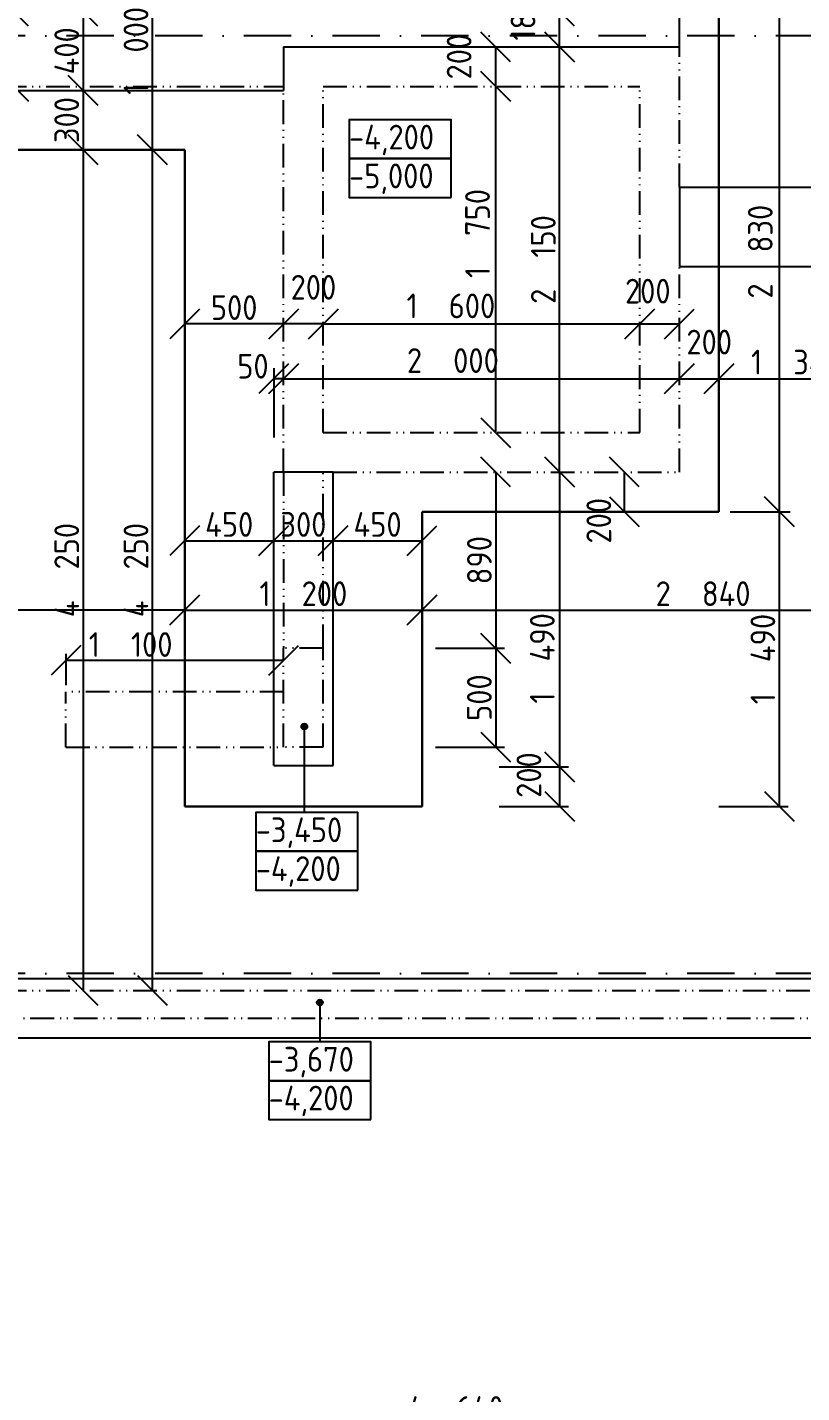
# Model space of a CAD drawing. Extents: x 4511820 to 5180432, y -1526536 to -944957.
# Drawn here: x 5130707 to 5134621, y -1447002 to -1440099 of the extents above; entities that cross this region are included whole.
import ezdxf

# ---------------------------------------------------------------- set-up
doc = ezdxf.new("R2010")
doc.units = 0
doc.header["$MEASUREMENT"] = 0
doc.linetypes.add('ACAD_ISO12W100', pattern=[22, 12, -3, 0.5, -3, 0.5, -3])
doc.linetypes.add('BODKOCIARKOVANA_3', pattern=[5.6, 3, -1.3, 0, -1.3])
doc.layers.get('0').update_dxf_attribs({"linetype": 'CONTINUOUS'})
doc.layers.get('Defpoints').update_dxf_attribs({"color": 61, "linetype": 'CONTINUOUS'})
for name, color, linetype in [('KÓTY', 4, 'CONTINUOUS'), ('MÚRY', 1, 'CONTINUOUS'), ('osi', 253, 'CONTINUOUS'), ('TENKÁ', 7, 'CONTINUOUS')]:
    doc.layers.add(name, color=color, linetype=linetype)
doc.styles.add('STYLE1', font='isocp.shx')
doc.dimstyles.new('STANDARD-50', dxfattribs={"dimtxt": 125, "dimasz": 150, "dimexe": 10, "dimexo": 200, "dimgap": 20, "dimtad": 1, "dimdsep": 46, "dimlunit": 6, "dimtxsty": 'STYLE1', "dimblk1": 'OBLIQUE', "dimblk2": 'OBLIQUE', "dimsah": 1, "dimcen": 2.5, "dimse1": 1, "dimse2": 1, "dimadec": 0, "dimazin": 0, "dimtfac": 1, "dimtmove": 1, "dimatfit": 3, "dimldrblk": 'OBLIQUE', "dimfxl": 1, "dimtolj": 1, "dimtzin": 0, "dimarcsym": 0})

# ---------------------------------------------------------------- blocks, each defined once
blk = doc.blocks.new('_OBLIQUE')
at = {"color": 0, "linetype": 'ByBlock'}
blk.add_line((-0.5, -0.5), (0.5, 0.5), dxfattribs=at)
blk = doc.blocks.new('*D37881')
at = {"layer": 'Defpoints', "color": 0}
for p in [(5133397.5, -1440198), (5133397.5, -1440198), (5133397.5, -1442348)]:
    blk.add_point(p, dxfattribs=at)
at = {"layer": 'KÓTY', "color": 0, "lineweight": -2}
blk.add_line((5133397.5, -1442348), (5133397.5, -1440198), dxfattribs=at)
at = {"layer": 'KÓTY', "color": 0, "linetype": 'ByBlock', "lineweight": -2, "xscale": 150, "yscale": 150, "zscale": 150}
for p, rotation in [((5133397.5, -1440198), 90), ((5133397.5, -1442348), 270)]:
    blk.add_blockref('_OBLIQUE', p, dxfattribs=dict(at, rotation=rotation))
at = {"layer": 'KÓTY', "color": 0, "insert": (5133315, -1441273), "char_height": 125, "attachment_point": 5, "rotation": 90, "style": 'STYLE1'}
blk.add_mtext('\\A1;2ﾠ150', dxfattribs=at)
blk = doc.blocks.new('*D37882')
at = {"layer": 'Defpoints', "color": 0}
for p in [(5133397.5, -1440018), (5133397.5, -1440018), (5133397.5, -1440198)]:
    blk.add_point(p, dxfattribs=at)
at = {"layer": 'KÓTY', "color": 0, "lineweight": -2}
blk.add_line((5133397.5, -1440198), (5133397.5, -1440018), dxfattribs=at)
at = {"layer": 'KÓTY', "color": 0, "linetype": 'ByBlock', "lineweight": -2, "xscale": 150, "yscale": 150, "zscale": 150}
for p, rotation in [((5133397.5, -1440018), 90), ((5133397.5, -1440198), 270)]:
    blk.add_blockref('_OBLIQUE', p, dxfattribs=dict(at, rotation=rotation))
at = {"layer": 'KÓTY', "color": 0, "insert": (5133212.5, -1440057.2), "char_height": 125, "attachment_point": 5, "rotation": 90, "style": 'STYLE1'}
blk.add_mtext('\\A1;180', dxfattribs=at)
blk = doc.blocks.new('*D37883')
at = {"layer": 'Defpoints', "color": 0}
for p in [(5133074.5, -1440398), (5133074.5, -1440398), (5133074.5, -1442148)]:
    blk.add_point(p, dxfattribs=at)
at = {"layer": 'KÓTY', "color": 0, "lineweight": -2}
blk.add_line((5133074.5, -1442148), (5133074.5, -1440398), dxfattribs=at)
at = {"layer": 'KÓTY', "color": 0, "linetype": 'ByBlock', "lineweight": -2, "xscale": 150, "yscale": 150, "zscale": 150}
for p, rotation in [((5133074.5, -1440398), 90), ((5133074.5, -1442148), 270)]:
    blk.add_blockref('_OBLIQUE', p, dxfattribs=dict(at, rotation=rotation))
at = {"layer": 'KÓTY', "color": 0, "insert": (5132982.5, -1441141.5), "char_height": 125, "attachment_point": 5, "rotation": 90, "style": 'STYLE1'}
blk.add_mtext('\\A1;1ﾠ750', dxfattribs=at)
blk = doc.blocks.new('*D37884')
at = {"layer": 'Defpoints', "color": 0}
for p in [(5133074.5, -1440198), (5133074.5, -1440198), (5133074.5, -1440398)]:
    blk.add_point(p, dxfattribs=at)
at = {"layer": 'KÓTY', "color": 0, "lineweight": -2}
blk.add_line((5133074.5, -1440398), (5133074.5, -1440198), dxfattribs=at)
at = {"layer": 'KÓTY', "color": 0, "linetype": 'ByBlock', "lineweight": -2, "xscale": 150, "yscale": 150, "zscale": 150}
for p, rotation in [((5133074.5, -1440198), 90), ((5133074.5, -1440398), 270)]:
    blk.add_blockref('_OBLIQUE', p, dxfattribs=dict(at, rotation=rotation))
at = {"layer": 'KÓTY', "color": 0, "insert": (5132889.5, -1440247.2), "char_height": 125, "attachment_point": 5, "rotation": 90, "style": 'STYLE1'}
blk.add_mtext('\\A1;200', dxfattribs=at)
blk = doc.blocks.new('*D37885')
at = {"layer": 'Defpoints', "color": 0}
for p in [(5132002.5, -1441598.5), (5132002.5, -1441875.5), (5132202.5, -1441875.5)]:
    blk.add_point(p, dxfattribs=at)
at = {"layer": 'KÓTY', "color": 0, "lineweight": -2}
blk.add_line((5132202.5, -1441598.5), (5132002.5, -1441598.5), dxfattribs=at)
at = {"layer": 'KÓTY', "color": 0, "linetype": 'ByBlock', "lineweight": -2, "xscale": 150, "yscale": 150, "zscale": 150, "rotation": 180}
blk.add_blockref('_OBLIQUE', (5132002.5, -1441598.5), dxfattribs=at)
at = {"layer": 'KÓTY', "color": 0, "linetype": 'ByBlock', "lineweight": -2, "xscale": 150, "yscale": 150, "zscale": 150}
blk.add_blockref('_OBLIQUE', (5132202.5, -1441598.5), dxfattribs=at)
at = {"layer": 'KÓTY', "color": 0, "insert": (5132153.3, -1441413.5), "char_height": 125, "attachment_point": 5, "style": 'STYLE1'}
blk.add_mtext('\\A1;200', dxfattribs=at)
blk = doc.blocks.new('*D37886')
at = {"layer": 'Defpoints', "color": 0}
for p in [(5132202.5, -1441598.5), (5133802.5, -1441598.5), (5133802.5, -1441598.5)]:
    blk.add_point(p, dxfattribs=at)
at = {"layer": 'KÓTY', "color": 0, "lineweight": -2}
blk.add_line((5132202.5, -1441598.5), (5133802.5, -1441598.5), dxfattribs=at)
at = {"layer": 'KÓTY', "color": 0, "linetype": 'ByBlock', "lineweight": -2, "xscale": 150, "yscale": 150, "zscale": 150, "rotation": 180}
blk.add_blockref('_OBLIQUE', (5132202.5, -1441598.5), dxfattribs=at)
at = {"layer": 'KÓTY', "color": 0, "linetype": 'ByBlock', "lineweight": -2, "xscale": 150, "yscale": 150, "zscale": 150}
blk.add_blockref('_OBLIQUE', (5133802.5, -1441598.5), dxfattribs=at)
at = {"layer": 'KÓTY', "color": 0, "insert": (5132848, -1441507.5), "char_height": 125, "attachment_point": 5, "style": 'STYLE1'}
blk.add_mtext('\\A1;1ﾠ600', dxfattribs=at)
blk = doc.blocks.new('*D37887')
at = {"layer": 'Defpoints', "color": 0}
for p in [(5133802.5, -1441598.5), (5134002.5, -1441598.5), (5134002.5, -1441598.5)]:
    blk.add_point(p, dxfattribs=at)
at = {"layer": 'KÓTY', "color": 0, "lineweight": -2}
blk.add_line((5133802.5, -1441598.5), (5134002.5, -1441598.5), dxfattribs=at)
at = {"layer": 'KÓTY', "color": 0, "linetype": 'ByBlock', "lineweight": -2, "xscale": 150, "yscale": 150, "zscale": 150, "rotation": 180}
blk.add_blockref('_OBLIQUE', (5133802.5, -1441598.5), dxfattribs=at)
at = {"layer": 'KÓTY', "color": 0, "linetype": 'ByBlock', "lineweight": -2, "xscale": 150, "yscale": 150, "zscale": 150}
blk.add_blockref('_OBLIQUE', (5134002.5, -1441598.5), dxfattribs=at)
at = {"layer": 'KÓTY', "color": 0, "insert": (5133843, -1441433), "char_height": 125, "attachment_point": 5, "style": 'STYLE1'}
blk.add_mtext('\\A1;200', dxfattribs=at)
blk = doc.blocks.new('*D37888')
at = {"layer": 'Defpoints', "color": 0}
for p in [(5132002.5, -1441598.5), (5134002.5, -1441598.5), (5134002.5, -1441875.5)]:
    blk.add_point(p, dxfattribs=at)
at = {"layer": 'KÓTY', "color": 0, "lineweight": -2}
blk.add_line((5132002.5, -1441875.5), (5134002.5, -1441875.5), dxfattribs=at)
at = {"layer": 'KÓTY', "color": 0, "linetype": 'ByBlock', "lineweight": -2, "xscale": 150, "yscale": 150, "zscale": 150, "rotation": 180}
blk.add_blockref('_OBLIQUE', (5132002.5, -1441875.5), dxfattribs=at)
at = {"layer": 'KÓTY', "color": 0, "linetype": 'ByBlock', "lineweight": -2, "xscale": 150, "yscale": 150, "zscale": 150}
blk.add_blockref('_OBLIQUE', (5134002.5, -1441875.5), dxfattribs=at)
at = {"layer": 'KÓTY', "color": 0, "insert": (5132858, -1441784), "char_height": 125, "attachment_point": 5, "style": 'STYLE1'}
blk.add_mtext('\\A1;2ﾠ000', dxfattribs=at)
blk = doc.blocks.new('*D37889')
at = {"layer": 'Defpoints', "color": 0}
for p in [(5131502.5, -1441598.5), (5131502.5, -1441598.5), (5132002.5, -1441598.5)]:
    blk.add_point(p, dxfattribs=at)
at = {"layer": 'KÓTY', "color": 0, "lineweight": -2}
blk.add_line((5132002.5, -1441598.5), (5131502.5, -1441598.5), dxfattribs=at)
at = {"layer": 'KÓTY', "color": 0, "linetype": 'ByBlock', "lineweight": -2, "xscale": 150, "yscale": 150, "zscale": 150, "rotation": 180}
blk.add_blockref('_OBLIQUE', (5131502.5, -1441598.5), dxfattribs=at)
at = {"layer": 'KÓTY', "color": 0, "linetype": 'ByBlock', "lineweight": -2, "xscale": 150, "yscale": 150, "zscale": 150}
blk.add_blockref('_OBLIQUE', (5132002.5, -1441598.5), dxfattribs=at)
at = {"layer": 'KÓTY', "color": 0, "insert": (5131752.5, -1441516), "char_height": 125, "attachment_point": 5, "style": 'STYLE1'}
blk.add_mtext('\\A1;500', dxfattribs=at)
blk = doc.blocks.new('*D37890')
at = {"layer": 'Defpoints', "color": 0}
for p in [(5134002.5, -1441875.5), (5134202.5, -1441875.5), (5134202.5, -1441875.5)]:
    blk.add_point(p, dxfattribs=at)
at = {"layer": 'KÓTY', "color": 0, "lineweight": -2}
blk.add_line((5134002.5, -1441875.5), (5134202.5, -1441875.5), dxfattribs=at)
at = {"layer": 'KÓTY', "color": 0, "linetype": 'ByBlock', "lineweight": -2, "xscale": 150, "yscale": 150, "zscale": 150, "rotation": 180}
blk.add_blockref('_OBLIQUE', (5134002.5, -1441875.5), dxfattribs=at)
at = {"layer": 'KÓTY', "color": 0, "linetype": 'ByBlock', "lineweight": -2, "xscale": 150, "yscale": 150, "zscale": 150}
blk.add_blockref('_OBLIQUE', (5134202.5, -1441875.5), dxfattribs=at)
at = {"layer": 'KÓTY', "color": 0, "insert": (5134153.3, -1441690.5), "char_height": 125, "attachment_point": 5, "style": 'STYLE1'}
blk.add_mtext('\\A1;200', dxfattribs=at)
blk = doc.blocks.new('*D37891')
at = {"layer": 'Defpoints', "color": 0}
for p in [(5131952.5, -1441875.5), (5131952.5, -1442348), (5132002.5, -1442348)]:
    blk.add_point(p, dxfattribs=at)
at = {"layer": 'KÓTY', "color": 0, "lineweight": -2}
blk.add_line((5132002.5, -1441875.5), (5131952.5, -1441875.5), dxfattribs=at)
at = {"layer": 'KÓTY', "color": 0, "linetype": 'ByBlock', "lineweight": -2, "xscale": 150, "yscale": 150, "zscale": 150, "rotation": 180}
blk.add_blockref('_OBLIQUE', (5131952.5, -1441875.5), dxfattribs=at)
at = {"layer": 'KÓTY', "color": 0, "linetype": 'ByBlock', "lineweight": -2, "xscale": 150, "yscale": 150, "zscale": 150}
blk.add_blockref('_OBLIQUE', (5132002.5, -1441875.5), dxfattribs=at)
at = {"layer": 'KÓTY', "color": 0, "insert": (5131847.5, -1441812.5), "char_height": 125, "attachment_point": 5, "style": 'STYLE1'}
blk.add_mtext('\\A1;50', dxfattribs=at)
blk = doc.blocks.new('*D37917')
at = {"layer": 'Defpoints', "color": 0}
for p in [(5130552.5, -1445983), (5135192.5, -1445983), (5135192.5, -1447164.5)]:
    blk.add_point(p, dxfattribs=at)
at = {"layer": 'KÓTY', "color": 0, "lineweight": -2}
blk.add_line((5130552.5, -1447164.5), (5135192.5, -1447164.5), dxfattribs=at)
at = {"layer": 'KÓTY', "color": 0, "linetype": 'ByBlock', "lineweight": -2, "xscale": 150, "yscale": 150, "zscale": 150, "rotation": 180}
blk.add_blockref('_OBLIQUE', (5130552.5, -1447164.5), dxfattribs=at)
at = {"layer": 'KÓTY', "color": 0, "linetype": 'ByBlock', "lineweight": -2, "xscale": 150, "yscale": 150, "zscale": 150}
blk.add_blockref('_OBLIQUE', (5135192.5, -1447164.5), dxfattribs=at)
at = {"layer": 'KÓTY', "color": 0, "insert": (5132872.5, -1447082), "char_height": 125, "attachment_point": 5, "style": 'STYLE1'}
blk.add_mtext('\\A1;4ﾠ640', dxfattribs=at)
blk = doc.blocks.new('*D37931')
at = {"layer": 'Defpoints', "color": 0}
for p in [(5132702.5, -1443045), (5131502.5, -1444038), (5132702.5, -1444038)]:
    blk.add_point(p, dxfattribs=at)
at = {"layer": 'KÓTY', "color": 0, "lineweight": -2}
blk.add_line((5131502.5, -1443045), (5132702.5, -1443045), dxfattribs=at)
at = {"layer": 'KÓTY', "color": 0, "linetype": 'ByBlock', "lineweight": -2, "xscale": 150, "yscale": 150, "zscale": 150, "rotation": 180}
blk.add_blockref('_OBLIQUE', (5131502.5, -1443045), dxfattribs=at)
at = {"layer": 'KÓTY', "color": 0, "linetype": 'ByBlock', "lineweight": -2, "xscale": 150, "yscale": 150, "zscale": 150}
blk.add_blockref('_OBLIQUE', (5132702.5, -1443045), dxfattribs=at)
at = {"layer": 'KÓTY', "color": 0, "insert": (5132102.5, -1442962.5), "char_height": 125, "attachment_point": 5, "style": 'STYLE1'}
blk.add_mtext('\\A1;1ﾠ200', dxfattribs=at)
blk = doc.blocks.new('*D37932')
at = {"layer": 'Defpoints', "color": 0}
for p in [(5130002.5, -1443045), (5130002.5, -1443458), (5131502.5, -1443458)]:
    blk.add_point(p, dxfattribs=at)
at = {"layer": 'KÓTY', "color": 0, "lineweight": -2}
blk.add_line((5131502.5, -1443045), (5130002.5, -1443045), dxfattribs=at)
at = {"layer": 'KÓTY', "color": 0, "linetype": 'ByBlock', "lineweight": -2, "xscale": 150, "yscale": 150, "zscale": 150, "rotation": 180}
blk.add_blockref('_OBLIQUE', (5130002.5, -1443045), dxfattribs=at)
at = {"layer": 'KÓTY', "color": 0, "linetype": 'ByBlock', "lineweight": -2, "xscale": 150, "yscale": 150, "zscale": 150}
blk.add_blockref('_OBLIQUE', (5131502.5, -1443045), dxfattribs=at)
at = {"layer": 'KÓTY', "color": 0, "insert": (5130429.5, -1442940), "char_height": 125, "attachment_point": 5, "style": 'STYLE1'}
blk.add_mtext('\\A1;1ﾠ500', dxfattribs=at)
blk = doc.blocks.new('*D37933')
at = {"layer": 'Defpoints', "color": 0}
for p in [(5132702.5, -1443045), (5135542.5, -1443045), (5135542.5, -1443045)]:
    blk.add_point(p, dxfattribs=at)
at = {"layer": 'KÓTY', "color": 0, "lineweight": -2}
blk.add_line((5132702.5, -1443045), (5135542.5, -1443045), dxfattribs=at)
at = {"layer": 'KÓTY', "color": 0, "linetype": 'ByBlock', "lineweight": -2, "xscale": 150, "yscale": 150, "zscale": 150, "rotation": 180}
blk.add_blockref('_OBLIQUE', (5132702.5, -1443045), dxfattribs=at)
at = {"layer": 'KÓTY', "color": 0, "linetype": 'ByBlock', "lineweight": -2, "xscale": 150, "yscale": 150, "zscale": 150}
blk.add_blockref('_OBLIQUE', (5135542.5, -1443045), dxfattribs=at)
at = {"layer": 'KÓTY', "color": 0, "insert": (5134122.5, -1442962.5), "char_height": 125, "attachment_point": 5, "style": 'STYLE1'}
blk.add_mtext('\\A1;2ﾠ840', dxfattribs=at)
blk = doc.blocks.new('*D37934')
at = {"layer": 'Defpoints', "color": 0}
for p in [(5131339, -1439718), (5131339, -1440718), (5131339, -1440718)]:
    blk.add_point(p, dxfattribs=at)
at = {"layer": 'KÓTY', "color": 0, "lineweight": -2}
blk.add_line((5131339, -1439718), (5131339, -1440718), dxfattribs=at)
at = {"layer": 'KÓTY', "color": 0, "linetype": 'ByBlock', "lineweight": -2, "xscale": 150, "yscale": 150, "zscale": 150}
for p, rotation in [((5131339, -1439718), 90), ((5131339, -1440718), 270)]:
    blk.add_blockref('_OBLIQUE', p, dxfattribs=dict(at, rotation=rotation))
at = {"layer": 'KÓTY', "color": 0, "insert": (5131256.5, -1440218), "char_height": 125, "attachment_point": 5, "rotation": 90, "style": 'STYLE1'}
blk.add_mtext('\\A1;1ﾠ000', dxfattribs=at)
blk = doc.blocks.new('*D37935')
at = {"layer": 'Defpoints', "color": 0}
for p in [(5131502.5, -1440718), (5131339, -1444968), (5131502.5, -1444968)]:
    blk.add_point(p, dxfattribs=at)
at = {"layer": 'KÓTY', "color": 0, "lineweight": -2}
blk.add_line((5131339, -1440718), (5131339, -1444968), dxfattribs=at)
at = {"layer": 'KÓTY', "color": 0, "linetype": 'ByBlock', "lineweight": -2, "xscale": 150, "yscale": 150, "zscale": 150}
for p, rotation in [((5131339, -1440718), 90), ((5131339, -1444968), 270)]:
    blk.add_blockref('_OBLIQUE', p, dxfattribs=dict(at, rotation=rotation))
at = {"layer": 'KÓTY', "color": 0, "insert": (5131256.5, -1442843), "char_height": 125, "attachment_point": 5, "rotation": 90, "style": 'STYLE1'}
blk.add_mtext('\\A1;4ﾠ250', dxfattribs=at)
blk = doc.blocks.new('*D37941')
at = {"layer": 'Defpoints', "color": 0}
for p in [(5134202.5, -1439718), (5134202.5, -1442548), (5134507, -1442548)]:
    blk.add_point(p, dxfattribs=at)
at = {"layer": 'KÓTY', "color": 0, "lineweight": -2}
blk.add_line((5134507, -1439718), (5134507, -1442548), dxfattribs=at)
at = {"layer": 'KÓTY', "color": 0, "linetype": 'ByBlock', "lineweight": -2, "xscale": 150, "yscale": 150, "zscale": 150}
for p, rotation in [((5134507, -1439718), 90), ((5134507, -1442548), 270)]:
    blk.add_blockref('_OBLIQUE', p, dxfattribs=dict(at, rotation=rotation))
at = {"layer": 'KÓTY', "color": 0, "insert": (5134411.5, -1441233.5), "char_height": 125, "attachment_point": 5, "rotation": 90, "style": 'STYLE1'}
blk.add_mtext('\\A1;2ﾠ830', dxfattribs=at)
blk = doc.blocks.new('*D37942')
at = {"layer": 'Defpoints', "color": 0}
for p in [(5134202.5, -1442548), (5132702.5, -1444038), (5134507, -1444038)]:
    blk.add_point(p, dxfattribs=at)
at = {"layer": 'KÓTY', "color": 0, "lineweight": -2}
blk.add_line((5134507, -1442548), (5134507, -1444038), dxfattribs=at)
at = {"layer": 'KÓTY', "color": 0, "linetype": 'ByBlock', "lineweight": -2, "xscale": 150, "yscale": 150, "zscale": 150}
for p, rotation in [((5134507, -1442548), 90), ((5134507, -1444038), 270)]:
    blk.add_blockref('_OBLIQUE', p, dxfattribs=dict(at, rotation=rotation))
at = {"layer": 'KÓTY', "color": 0, "insert": (5134424.5, -1443293), "char_height": 125, "attachment_point": 5, "rotation": 90, "style": 'STYLE1'}
blk.add_mtext('\\A1;1ﾠ490', dxfattribs=at)
blk = doc.blocks.new('*D37950')
at = {"layer": 'Defpoints', "color": 0}
for p in [(5130989, -1440018), (5130639, -1440398), (5130989, -1440398)]:
    blk.add_point(p, dxfattribs=at)
at = {"layer": 'KÓTY', "color": 0, "lineweight": -2}
blk.add_line((5130639, -1440018), (5130639, -1440398), dxfattribs=at)
at = {"layer": 'KÓTY', "color": 0, "linetype": 'ByBlock', "lineweight": -2, "xscale": 150, "yscale": 150, "zscale": 150}
for p, rotation in [((5130639, -1440018), 90), ((5130639, -1440398), 270)]:
    blk.add_blockref('_OBLIQUE', p, dxfattribs=dict(at, rotation=rotation))
at = {"layer": 'KÓTY', "color": 0, "insert": (5130556.5, -1440208), "char_height": 125, "attachment_point": 5, "rotation": 90, "style": 'STYLE1'}
blk.add_mtext('\\A1;380', dxfattribs=at)
blk = doc.blocks.new('*D37951')
at = {"layer": 'Defpoints', "color": 0}
for p in [(5130989, -1440018), (5130989, -1440418), (5130989, -1440418)]:
    blk.add_point(p, dxfattribs=at)
at = {"layer": 'KÓTY', "color": 0, "lineweight": -2}
blk.add_line((5130989, -1440018), (5130989, -1440418), dxfattribs=at)
at = {"layer": 'KÓTY', "color": 0, "linetype": 'ByBlock', "lineweight": -2, "xscale": 150, "yscale": 150, "zscale": 150}
for p, rotation in [((5130989, -1440018), 90), ((5130989, -1440418), 270)]:
    blk.add_blockref('_OBLIQUE', p, dxfattribs=dict(at, rotation=rotation))
at = {"layer": 'KÓTY', "color": 0, "insert": (5130906.5, -1440218), "char_height": 125, "attachment_point": 5, "rotation": 90, "style": 'STYLE1'}
blk.add_mtext('\\A1;400', dxfattribs=at)
blk = doc.blocks.new('*D37952')
at = {"layer": 'Defpoints', "color": 0}
for p in [(5130989, -1440418), (5130989, -1440718), (5130989, -1440718)]:
    blk.add_point(p, dxfattribs=at)
at = {"layer": 'KÓTY', "color": 0, "lineweight": -2}
blk.add_line((5130989, -1440418), (5130989, -1440718), dxfattribs=at)
at = {"layer": 'KÓTY', "color": 0, "linetype": 'ByBlock', "lineweight": -2, "xscale": 150, "yscale": 150, "zscale": 150}
for p, rotation in [((5130989, -1440418), 90), ((5130989, -1440718), 270)]:
    blk.add_blockref('_OBLIQUE', p, dxfattribs=dict(at, rotation=rotation))
at = {"layer": 'KÓTY', "color": 0, "insert": (5130906.5, -1440568), "char_height": 125, "attachment_point": 5, "rotation": 90, "style": 'STYLE1'}
blk.add_mtext('\\A1;300', dxfattribs=at)
blk = doc.blocks.new('*D37953')
at = {"layer": 'Defpoints', "color": 0}
for p in [(5131502.5, -1440718), (5130989, -1444968), (5131502.5, -1444968)]:
    blk.add_point(p, dxfattribs=at)
at = {"layer": 'KÓTY', "color": 0, "lineweight": -2}
blk.add_line((5130989, -1440718), (5130989, -1444968), dxfattribs=at)
at = {"layer": 'KÓTY', "color": 0, "linetype": 'ByBlock', "lineweight": -2, "xscale": 150, "yscale": 150, "zscale": 150}
for p, rotation in [((5130989, -1440718), 90), ((5130989, -1444968), 270)]:
    blk.add_blockref('_OBLIQUE', p, dxfattribs=dict(at, rotation=rotation))
at = {"layer": 'KÓTY', "color": 0, "insert": (5130906.5, -1442843), "char_height": 125, "attachment_point": 5, "rotation": 90, "style": 'STYLE1'}
blk.add_mtext('\\A1;4ﾠ250', dxfattribs=at)
blk = doc.blocks.new('*D37954')
at = {"layer": 'Defpoints', "color": 0}
for p in [(5131952.5, -1442695), (5131502.5, -1443045), (5131952.5, -1443045)]:
    blk.add_point(p, dxfattribs=at)
at = {"layer": 'KÓTY', "color": 0, "lineweight": -2}
blk.add_line((5131502.5, -1442695), (5131952.5, -1442695), dxfattribs=at)
at = {"layer": 'KÓTY', "color": 0, "linetype": 'ByBlock', "lineweight": -2, "xscale": 150, "yscale": 150, "zscale": 150, "rotation": 180}
blk.add_blockref('_OBLIQUE', (5131502.5, -1442695), dxfattribs=at)
at = {"layer": 'KÓTY', "color": 0, "linetype": 'ByBlock', "lineweight": -2, "xscale": 150, "yscale": 150, "zscale": 150}
blk.add_blockref('_OBLIQUE', (5131952.5, -1442695), dxfattribs=at)
at = {"layer": 'KÓTY', "color": 0, "insert": (5131727.5, -1442612.5), "char_height": 125, "attachment_point": 5, "style": 'STYLE1'}
blk.add_mtext('\\A1;450', dxfattribs=at)
blk = doc.blocks.new('*D37955')
at = {"layer": 'Defpoints', "color": 0}
for p in [(5131952.5, -1442695), (5132252.5, -1442695), (5132252.5, -1442695)]:
    blk.add_point(p, dxfattribs=at)
at = {"layer": 'KÓTY', "color": 0, "lineweight": -2}
blk.add_line((5131952.5, -1442695), (5132252.5, -1442695), dxfattribs=at)
at = {"layer": 'KÓTY', "color": 0, "linetype": 'ByBlock', "lineweight": -2, "xscale": 150, "yscale": 150, "zscale": 150, "rotation": 180}
blk.add_blockref('_OBLIQUE', (5131952.5, -1442695), dxfattribs=at)
at = {"layer": 'KÓTY', "color": 0, "linetype": 'ByBlock', "lineweight": -2, "xscale": 150, "yscale": 150, "zscale": 150}
blk.add_blockref('_OBLIQUE', (5132252.5, -1442695), dxfattribs=at)
at = {"layer": 'KÓTY', "color": 0, "insert": (5132102.5, -1442612.5), "char_height": 125, "attachment_point": 5, "style": 'STYLE1'}
blk.add_mtext('\\A1;300', dxfattribs=at)
blk = doc.blocks.new('*D37956')
at = {"layer": 'Defpoints', "color": 0}
for p in [(5132252.5, -1442695), (5132702.5, -1442695), (5132702.5, -1442695)]:
    blk.add_point(p, dxfattribs=at)
at = {"layer": 'KÓTY', "color": 0, "lineweight": -2}
blk.add_line((5132252.5, -1442695), (5132702.5, -1442695), dxfattribs=at)
at = {"layer": 'KÓTY', "color": 0, "linetype": 'ByBlock', "lineweight": -2, "xscale": 150, "yscale": 150, "zscale": 150, "rotation": 180}
blk.add_blockref('_OBLIQUE', (5132252.5, -1442695), dxfattribs=at)
at = {"layer": 'KÓTY', "color": 0, "linetype": 'ByBlock', "lineweight": -2, "xscale": 150, "yscale": 150, "zscale": 150}
blk.add_blockref('_OBLIQUE', (5132702.5, -1442695), dxfattribs=at)
at = {"layer": 'KÓTY', "color": 0, "insert": (5132477.5, -1442612.5), "char_height": 125, "attachment_point": 5, "style": 'STYLE1'}
blk.add_mtext('\\A1;450', dxfattribs=at)
blk = doc.blocks.new('*D37957')
at = {"layer": 'Defpoints', "color": 0}
for p in [(5132252.5, -1442348), (5132252.5, -1443838), (5133397.5, -1443838)]:
    blk.add_point(p, dxfattribs=at)
at = {"layer": 'KÓTY', "color": 0, "lineweight": -2}
blk.add_line((5133397.5, -1442348), (5133397.5, -1443838), dxfattribs=at)
at = {"layer": 'KÓTY', "color": 0, "linetype": 'ByBlock', "lineweight": -2, "xscale": 150, "yscale": 150, "zscale": 150}
for p, rotation in [((5133397.5, -1442348), 90), ((5133397.5, -1443838), 270)]:
    blk.add_blockref('_OBLIQUE', p, dxfattribs=dict(at, rotation=rotation))
at = {"layer": 'KÓTY', "color": 0, "insert": (5133310, -1443289.5), "char_height": 125, "attachment_point": 5, "rotation": 90, "style": 'STYLE1'}
blk.add_mtext('\\A1;1ﾠ490', dxfattribs=at)
blk = doc.blocks.new('*D37958')
at = {"layer": 'Defpoints', "color": 0}
for p in [(5132252.5, -1443838), (5132252.5, -1444038), (5133397.5, -1444038)]:
    blk.add_point(p, dxfattribs=at)
at = {"layer": 'KÓTY', "color": 0, "lineweight": -2}
blk.add_line((5133397.5, -1443838), (5133397.5, -1444038), dxfattribs=at)
at = {"layer": 'KÓTY', "color": 0, "linetype": 'ByBlock', "lineweight": -2, "xscale": 150, "yscale": 150, "zscale": 150}
for p, rotation in [((5133397.5, -1443838), 90), ((5133397.5, -1444038), 270)]:
    blk.add_blockref('_OBLIQUE', p, dxfattribs=dict(at, rotation=rotation))
at = {"layer": 'KÓTY', "color": 0, "insert": (5133242, -1443879.5), "char_height": 125, "attachment_point": 5, "rotation": 90, "style": 'STYLE1'}
blk.add_mtext('\\A1;200', dxfattribs=at)
blk = doc.blocks.new('*D37959')
at = {"layer": 'Defpoints', "color": 0}
for p in [(5132202.5, -1443238), (5132202.5, -1443738), (5133074.5, -1443738)]:
    blk.add_point(p, dxfattribs=at)
at = {"layer": 'KÓTY', "color": 0, "lineweight": -2}
blk.add_line((5133074.5, -1443238), (5133074.5, -1443738), dxfattribs=at)
at = {"layer": 'KÓTY', "color": 0, "linetype": 'ByBlock', "lineweight": -2, "xscale": 150, "yscale": 150, "zscale": 150}
for p, rotation in [((5133074.5, -1443238), 90), ((5133074.5, -1443738), 270)]:
    blk.add_blockref('_OBLIQUE', p, dxfattribs=dict(at, rotation=rotation))
at = {"layer": 'KÓTY', "color": 0, "insert": (5132992, -1443488), "char_height": 125, "attachment_point": 5, "rotation": 90, "style": 'STYLE1'}
blk.add_mtext('\\A1;500', dxfattribs=at)
blk = doc.blocks.new('*D37960')
at = {"layer": 'Defpoints', "color": 0}
for p in [(5132202.5, -1442348), (5132202.5, -1443238), (5133074.5, -1443238)]:
    blk.add_point(p, dxfattribs=at)
at = {"layer": 'KÓTY', "color": 0, "lineweight": -2}
blk.add_line((5133074.5, -1442348), (5133074.5, -1443238), dxfattribs=at)
at = {"layer": 'KÓTY', "color": 0, "linetype": 'ByBlock', "lineweight": -2, "xscale": 150, "yscale": 150, "zscale": 150}
for p, rotation in [((5133074.5, -1442348), 90), ((5133074.5, -1443238), 270)]:
    blk.add_blockref('_OBLIQUE', p, dxfattribs=dict(at, rotation=rotation))
at = {"layer": 'KÓTY', "color": 0, "insert": (5132992, -1442793), "char_height": 125, "attachment_point": 5, "rotation": 90, "style": 'STYLE1'}
blk.add_mtext('\\A1;890', dxfattribs=at)
blk = doc.blocks.new('*D37961')
at = {"layer": 'Defpoints', "color": 0}
for p in [(5134002.5, -1442348), (5133724, -1442548), (5134002.5, -1442548)]:
    blk.add_point(p, dxfattribs=at)
at = {"layer": 'KÓTY', "color": 0, "lineweight": -2}
blk.add_line((5133724, -1442348), (5133724, -1442548), dxfattribs=at)
at = {"layer": 'KÓTY', "color": 0, "linetype": 'ByBlock', "lineweight": -2, "xscale": 150, "yscale": 150, "zscale": 150}
for p, rotation in [((5133724, -1442348), 90), ((5133724, -1442548), 270)]:
    blk.add_blockref('_OBLIQUE', p, dxfattribs=dict(at, rotation=rotation))
at = {"layer": 'KÓTY', "color": 0, "insert": (5133595.5, -1442593.5), "char_height": 125, "attachment_point": 5, "rotation": 90, "style": 'STYLE1'}
blk.add_mtext('\\A1;200', dxfattribs=at)
blk = doc.blocks.new('*D37962')
at = {"layer": 'Defpoints', "color": 0}
for p in [(5135542.5, -1441875.5), (5134202.5, -1442548), (5135542.5, -1442548)]:
    blk.add_point(p, dxfattribs=at)
at = {"layer": 'KÓTY', "color": 0, "lineweight": -2}
blk.add_line((5134202.5, -1441875.5), (5135542.5, -1441875.5), dxfattribs=at)
at = {"layer": 'KÓTY', "color": 0, "linetype": 'ByBlock', "lineweight": -2, "xscale": 150, "yscale": 150, "zscale": 150, "rotation": 180}
blk.add_blockref('_OBLIQUE', (5134202.5, -1441875.5), dxfattribs=at)
at = {"layer": 'KÓTY', "color": 0, "linetype": 'ByBlock', "lineweight": -2, "xscale": 150, "yscale": 150, "zscale": 150}
blk.add_blockref('_OBLIQUE', (5135542.5, -1441875.5), dxfattribs=at)
at = {"layer": 'KÓTY', "color": 0, "insert": (5134591.5, -1441791.5), "char_height": 125, "attachment_point": 5, "style": 'STYLE1'}
blk.add_mtext('\\A1;1ﾠ340', dxfattribs=at)
blk = doc.blocks.new('*D37963')
at = {"layer": 'Defpoints', "color": 0}
for p in [(5132002.5, -1443299), (5130902.5, -1443458), (5132002.5, -1443458)]:
    blk.add_point(p, dxfattribs=at)
at = {"layer": 'KÓTY', "color": 0, "lineweight": -2}
blk.add_line((5130902.5, -1443299), (5132002.5, -1443299), dxfattribs=at)
at = {"layer": 'KÓTY', "color": 0, "linetype": 'ByBlock', "lineweight": -2, "xscale": 150, "yscale": 150, "zscale": 150, "rotation": 180}
blk.add_blockref('_OBLIQUE', (5130902.5, -1443299), dxfattribs=at)
at = {"layer": 'KÓTY', "color": 0, "linetype": 'ByBlock', "lineweight": -2, "xscale": 150, "yscale": 150, "zscale": 150}
blk.add_blockref('_OBLIQUE', (5132002.5, -1443299), dxfattribs=at)
at = {"layer": 'KÓTY', "color": 0, "insert": (5131229.5, -1443219.5), "char_height": 125, "attachment_point": 5, "style": 'STYLE1'}
blk.add_mtext('\\A1;1ﾠ100', dxfattribs=at)

msp = doc.modelspace()

# ---------------------------------------------------------------- hatches: boundary and pattern name
at = {"layer": 'KÓTY', "ltscale": 0.25}
for points in [[(5132107.184, -1443649.25, -1), (5132107.184, -1443619.25, -1)], [(5132170.454, -1445029.368, -1), (5132200.454, -1445029.368, -1)]]:
    msp.add_hatch(color=256, dxfattribs=at).paths.add_polyline_path(points)

# ---------------------------------------------------------------- linework, layer by layer
at = {"layer": 'KÓTY'}
for p, q in [((5131952.5, -1441822.097), (5131952.5, -1442172.097)), ((5134258.5, -1442548), (5134563, -1442548)), ((5130902.5, -1443266), (5130902.5, -1443425)), ((5132769.597, -1443238), (5133119.597, -1443238)), ((5132107.184, -1443619.25), (5132107.184, -1444068.5)), ((5132769.597, -1443738), (5133119.597, -1443738)), ((5133092.597, -1443838), (5133442.597, -1443838)), ((5133092.597, -1444038), (5133442.597, -1444038)), ((5134202.097, -1444038), (5134552.097, -1444038)), ((5132185.454, -1445029.368), (5132185.454, -1445228.552))]:
    msp.add_line(p, q, dxfattribs=at)
at = {"layer": 'KÓTY', "ltscale": 0.25}
for centre in [(5132107.184, -1443634.25), (5132185.454, -1445029.368)]:
    msp.add_circle(centre, 15, dxfattribs=at)
at = {"layer": 'MÚRY', "linetype": 'Continuous', "lineweight": 30}
for p, q in [((5134202.5, -1439718), (5134202.5, -1442548)), ((5130002.5, -1440718), (5131502.5, -1440718)), ((5131502.5, -1444038), (5131502.5, -1440718)), ((5134202.5, -1442548), (5132702.5, -1442548)), ((5132702.5, -1444038), (5132702.5, -1442548)), ((5131502.5, -1444038), (5132702.5, -1444038))]:
    msp.add_line(p, q, dxfattribs=at)
at = {"layer": 'osi', "linetype": 'BODKOCIARKOVANA_3', "ltscale": 80}
for p, q in [((5158927.164, -1440143), (5092648, -1440143)), ((5158927.164, -1444883), (5092648, -1444883))]:
    msp.add_line(p, q, dxfattribs=at)
at = {"layer": 'TENKÁ'}
for p, q in [((5134002.5, -1440198), (5134002.5, -1440018)), ((5132002.5, -1440198), (5132002.5, -1440418)), ((5134002.5, -1440908), (5134002.5, -1441308)), ((5132252.5, -1442348), (5131952.5, -1442348)), ((5129802.5, -1444908), (5135942.5, -1444908)), ((5129802.5, -1445208), (5135942.5, -1445208))]:
    msp.add_line(p, q, dxfattribs=at)
at = {"layer": 'TENKÁ', "linetype": 'Continuous', "lineweight": 25}
for p, q in [((5132002.5, -1440198), (5134002.5, -1440198)), ((5129802.5, -1440418), (5132002.5, -1440418)), ((5134002.5, -1440908), (5135942.5, -1440908)), ((5134002.5, -1441308), (5135942.5, -1441308)), ((5131952.5, -1443831.657), (5131952.5, -1442348)), ((5132252.5, -1443831.657), (5132252.5, -1442348)), ((5131952.5, -1443831.657), (5132252.5, -1443831.657))]:
    msp.add_line(p, q, dxfattribs=at)
at = {"layer": 'TENKÁ', "color": 40, "linetype": 'ACAD_ISO12W100', "ltscale": 10}
for p, q in [((5134002.5, -1440908), (5134002.5, -1440198)), ((5129702.5, -1440398), (5132002.5, -1440398)), ((5132002.5, -1442348), (5132002.5, -1440398)), ((5132202.5, -1442148), (5132202.5, -1440398)), ((5132202.5, -1440398), (5133802.5, -1440398)), ((5133802.5, -1442148), (5133802.5, -1440398)), ((5133802.5, -1442148), (5133802.5, -1440398)), ((5134002.5, -1442348), (5134002.5, -1441308)), ((5132202.5, -1442148), (5133802.5, -1442148)), ((5132002.5, -1442348), (5132002.5, -1443238)), ((5132202.5, -1443238), (5132202.5, -1442348)), ((5132252.5, -1442348), (5134002.5, -1442348)), ((5132002.5, -1443738), (5132002.5, -1443238)), ((5132202.5, -1443238), (5132002.5, -1443238)), ((5132202.5, -1443738), (5132202.5, -1443238)), ((5130902.5, -1443738), (5130902.5, -1443458)), ((5132002.5, -1443458), (5130902.5, -1443458)), ((5130902.5, -1443738), (5132002.5, -1443738)), ((5132202.5, -1443738), (5132002.5, -1443738)), ((5129702.5, -1444968), (5136042.5, -1444968)), ((5129402.5, -1445108), (5136342.5, -1445108))]:
    msp.add_line(p, q, dxfattribs=at)
at = {"layer": 'TENKÁ', "ltscale": 0.25}
for points in [[(5132849, -1440762.75), (5132849, -1440566.5), (5132334.368, -1440566.5), (5132334.368, -1440762.75)], [(5132849, -1440959), (5132849, -1440762.75), (5132334.368, -1440762.75), (5132334.368, -1440959)], [(5132377.5, -1444264.75), (5132377.5, -1444068.5), (5131862.868, -1444068.5), (5131862.868, -1444264.75)], [(5132377.5, -1444461), (5132377.5, -1444264.75), (5131862.868, -1444264.75), (5131862.868, -1444461)], [(5132442.77, -1445424.802), (5132442.77, -1445228.552), (5131928.138, -1445228.552), (5131928.138, -1445424.802)], [(5132442.77, -1445621.052), (5132442.77, -1445424.802), (5131928.138, -1445424.802), (5131928.138, -1445621.052)]]:
    msp.add_lwpolyline(points, close=True, dxfattribs=at)

# ---------------------------------------------------------------- texts
at = {"layer": 'TENKÁ', "ltscale": 0.25, "style": 'STYLE1'}
for s, p in [('-4,200', (5132333.257, -1440716.701)), ('-5,000', (5132333.257, -1440912.951)), ('-3,450', (5131861.757, -1444218.701)), ('-4,200', (5131861.757, -1444414.951)), ('-3,670', (5131927.027, -1445378.753)), ('-4,200', (5131927.027, -1445575.003))]:
    msp.add_text(s, height=125, dxfattribs=at).set_placement(p)

# ---------------------------------------------------------------- dimensions: what is measured, and where the dimension line sits
at = {"layer": 'KÓTY'}
for base, p1, p2, picture, middle in [((5131339, -1440718), (5131339, -1439718), (5131339, -1440718), '*D37934', (5131256.457, -1440218)), ((5133397.5, -1440018), (5133397.5, -1440198), (5133397.5, -1440018), '*D37882', (5133212.5, -1440057.25)), ((5130639, -1440398), (5130989, -1440018), (5130989, -1440398), '*D37950', (5130556.5, -1440208)), ((5130989, -1440418), (5130989, -1440018), (5130989, -1440418), '*D37951', (5130906.5, -1440218)), ((5133074.5, -1440198), (5133074.5, -1440398), (5133074.5, -1440198), '*D37884', (5132889.5, -1440247.25)), ((5133397.5, -1440198), (5133397.5, -1442348), (5133397.5, -1440198), '*D37881', (5133314.957, -1441273)), ((5130989, -1440718), (5130989, -1440418), (5130989, -1440718), '*D37952', (5130906.5, -1440568)), ((5130989, -1444968), (5131502.5, -1440718), (5131502.5, -1444968), '*D37953', (5130906.457, -1442843)), ((5131339, -1444968), (5131502.5, -1440718), (5131502.5, -1444968), '*D37935', (5131256.457, -1442843)), ((5133074.5, -1443238), (5132202.5, -1442348), (5132202.5, -1443238), '*D37960', (5132992, -1442793)), ((5134507, -1444038), (5134202.5, -1442548), (5132702.5, -1444038), '*D37942', (5134424.457, -1443293)), ((5133074.5, -1443738), (5132202.5, -1443238), (5132202.5, -1443738), '*D37959', (5132992, -1443488))]:
    dim = msp.add_linear_dim(base=base, p1=p1, p2=p2, angle=90, dimstyle='STANDARD-50', override={"dimtxsty": 'STYLE1', "dimldrblk": 'OBLIQUE'}, dxfattribs=at)
    dim.commit()
    dim.dimension.update_dxf_attribs({"geometry": picture, "text_midpoint": middle})
for base, p1, p2, picture, middle in [((5134507, -1442548), (5134202.5, -1439718), (5134202.5, -1442548), '*D37941', (5134494, -1441233.5)), ((5133074.5, -1440398), (5133074.5, -1442148), (5133074.5, -1440398), '*D37883', (5133065, -1441141.5)), ((5133397.5, -1443838), (5132252.5, -1442348), (5132252.5, -1443838), '*D37957', (5133392.5, -1443289.5)), ((5133724, -1442548), (5134002.5, -1442348), (5134002.5, -1442548), '*D37961', (5133678, -1442593.5)), ((5133397.5, -1444038), (5132252.5, -1443838), (5132252.5, -1444038), '*D37958', (5133324.5, -1443879.5))]:
    dim = msp.add_linear_dim(base=base, p1=p1, p2=p2, angle=90, dimstyle='STANDARD-50', override={"dimtxsty": 'STYLE1', "dimldrblk": 'OBLIQUE'}, dxfattribs=at)
    dim.commit()
    dim.dimension.update_dxf_attribs({"geometry": picture, "text_midpoint": middle, "dimtype": 160})
for base, p1, p2, picture, middle in [((5132002.5, -1441598.5), (5132202.5, -1441875.5), (5132002.5, -1441875.5), '*D37885', (5132153.25, -1441413.5)), ((5131502.5, -1441598.5), (5132002.5, -1441598.5), (5131502.5, -1441598.5), '*D37889', (5131752.5, -1441516)), ((5134202.5, -1441875.5), (5134002.5, -1441875.5), (5134202.5, -1441875.5), '*D37890', (5134153.25, -1441690.5)), ((5131952.5, -1442695), (5131502.5, -1443045), (5131952.5, -1443045), '*D37954', (5131727.5, -1442612.5)), ((5132252.5, -1442695), (5131952.5, -1442695), (5132252.5, -1442695), '*D37955', (5132102.5, -1442612.5)), ((5132702.5, -1442695), (5132252.5, -1442695), (5132702.5, -1442695), '*D37956', (5132477.5, -1442612.5)), ((5132702.5, -1443045), (5131502.5, -1444038), (5132702.5, -1444038), '*D37931', (5132102.5, -1442962.457)), ((5135542.5, -1443045), (5132702.5, -1443045), (5135542.5, -1443045), '*D37933', (5134122.5, -1442962.457)), ((5135192.5, -1447164.5), (5130552.5, -1445983), (5135192.5, -1445983), '*D37917', (5132872.5, -1447081.957))]:
    dim = msp.add_linear_dim(base=base, p1=p1, p2=p2, dimstyle='STANDARD-50', override={"dimtxsty": 'STYLE1', "dimldrblk": 'OBLIQUE'}, dxfattribs=at)
    dim.commit()
    dim.dimension.update_dxf_attribs({"geometry": picture, "text_midpoint": middle})
for base, p1, p2, picture, middle in [((5134002.5, -1441598.5), (5133802.5, -1441598.5), (5134002.5, -1441598.5), '*D37887', (5133843, -1441515.5)), ((5133802.5, -1441598.5), (5132202.5, -1441598.5), (5133802.5, -1441598.5), '*D37886', (5132848, -1441590)), ((5134002.5, -1441875.5), (5132002.5, -1441598.5), (5134002.5, -1441598.5), '*D37888', (5132858, -1441866.5)), ((5135542.5, -1441875.5), (5134202.5, -1442548), (5135542.5, -1442548), '*D37962', (5134591.5, -1441874)), ((5131952.5, -1441875.5), (5132002.5, -1442348), (5131952.5, -1442348), '*D37891', (5131847.5, -1441895)), ((5130002.5, -1443045), (5131502.5, -1443458), (5130002.5, -1443458), '*D37932', (5130429.5, -1443022.5)), ((5132002.5, -1443299), (5130902.5, -1443458), (5132002.5, -1443458), '*D37963', (5131229.5, -1443302))]:
    dim = msp.add_linear_dim(base=base, p1=p1, p2=p2, dimstyle='STANDARD-50', override={"dimtxsty": 'STYLE1', "dimldrblk": 'OBLIQUE'}, dxfattribs=at)
    dim.commit()
    dim.dimension.update_dxf_attribs({"geometry": picture, "text_midpoint": middle, "dimtype": 160})

doc.saveas('drawing.dxf')
